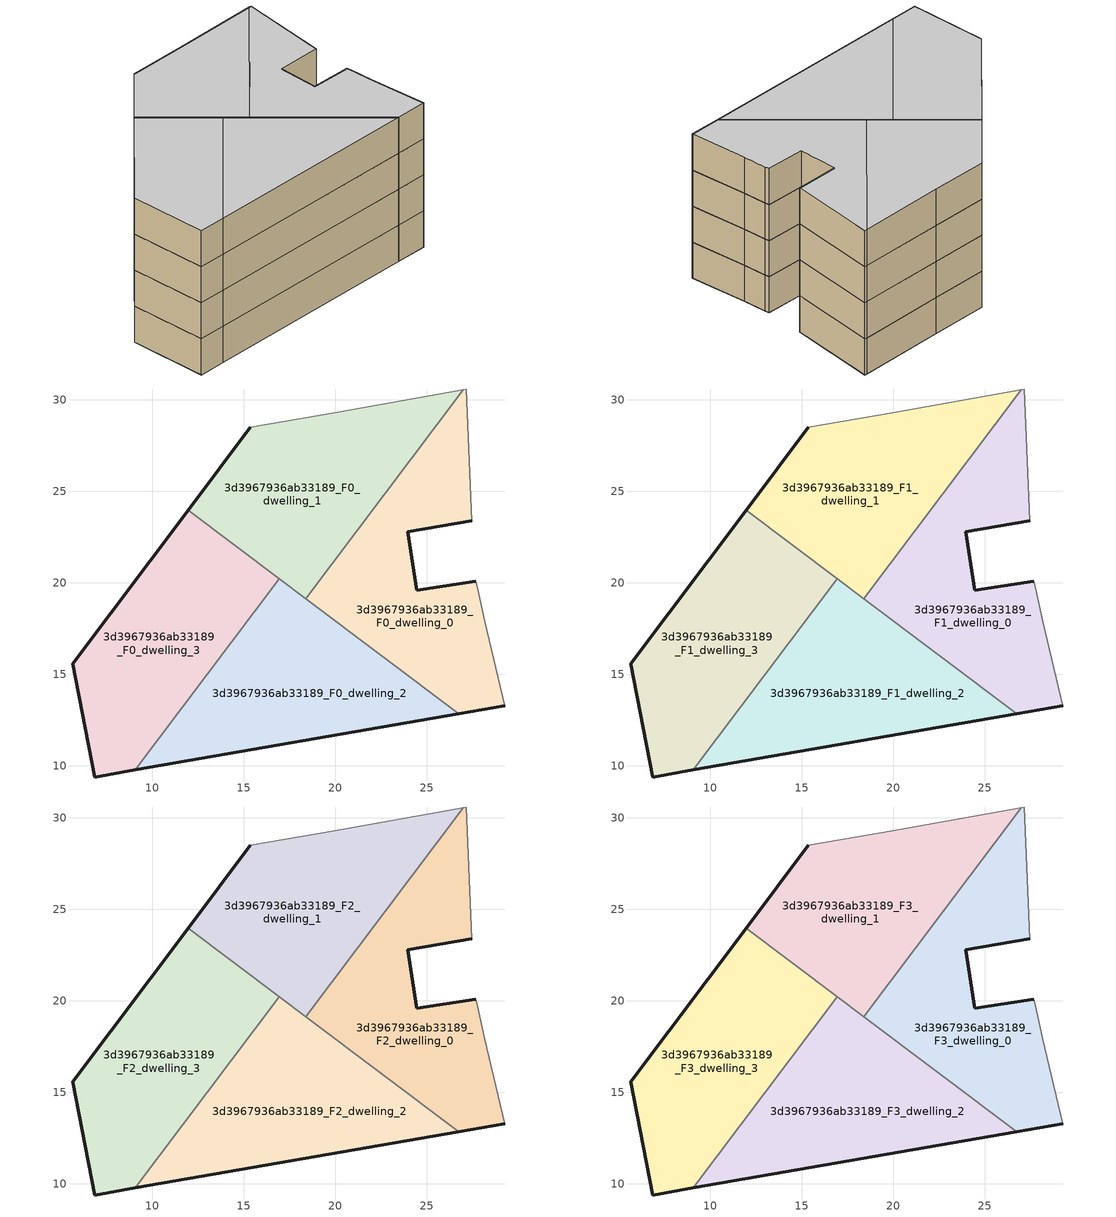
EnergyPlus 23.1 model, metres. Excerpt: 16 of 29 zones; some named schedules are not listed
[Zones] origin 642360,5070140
3d3967936ab33189_F0_dwelling_0
 floor ground (EU_floor_Construction): 29.27,13.28 28.17,17.89 27.77,19.79 27.67,20.09 24.47,19.59 23.97,22.79 27.47,23.39 27.17,30.59 27.01,30.57 18.4,19.12 26.75,12.84 z0
 wall outside (EU_wall_Construction): 29.27,13.28 26.75,12.84 / 27.47,23.39 23.97,22.79 24.47,19.59 27.67,20.09 z0:3
 wall adiabatic (EU_wall_Construction): 27.67,20.09 27.77,19.79 28.17,17.89 29.27,13.28 / 27.01,30.57 27.17,30.59 27.47,23.39 z0:3
 wall to 3d3967936ab33189_F0_dwelling_1 (EU_wall_Construction): 18.4,19.12 27.01,30.57 z0:3
 wall to 3d3967936ab33189_F0_dwelling_2 (EU_wall_Construction): 26.75,12.84 18.4,19.12 z0:3
3d3967936ab33189_F0_dwelling_1
 floor ground (EU_floor_Construction): 18.4,19.12 27.01,30.57 19.97,29.3 15.36,28.5 11.96,23.97 z0
 wall outside (EU_wall_Construction): 11.96,23.97 15.36,28.5 z0:3
 wall adiabatic (EU_wall_Construction): 15.36,28.5 19.97,29.3 27.01,30.57 z0:3
 wall to 3d3967936ab33189_F0_dwelling_3 (EU_wall_Construction): 16.93,20.23 11.96,23.97 z0:3
 wall to 3d3967936ab33189_F0_dwelling_2 (EU_wall_Construction): 18.4,19.12 16.93,20.23 z0:3
3d3967936ab33189_F0_dwelling_2
 floor ground (EU_floor_Construction): 26.75,12.84 16.93,20.23 9.06,9.77 z0
 wall outside (EU_wall_Construction): 26.75,12.84 9.06,9.77 z0:3
 wall to 3d3967936ab33189_F0_dwelling_3 (EU_wall_Construction): 9.06,9.77 16.93,20.23 z0:3
3d3967936ab33189_F0_dwelling_3
 floor ground (EU_floor_Construction): 9.06,9.77 16.93,20.23 11.96,23.97 5.65,15.59 6.85,9.39 z0
 wall outside (EU_wall_Construction): 9.06,9.77 6.85,9.39 5.65,15.59 11.96,23.97 z0:3
3d3967936ab33189_F1_dwelling_0
 floor to 3d3967936ab33189_F0_dwelling_0 (EU_floor_Construction): 29.27,13.28 28.17,17.89 27.77,19.79 27.67,20.09 24.47,19.59 23.97,22.79 27.47,23.39 27.17,30.59 27.01,30.57 18.4,19.12 26.75,12.84 z3
 wall outside (EU_wall_Construction): 29.27,13.28 26.75,12.84 / 27.47,23.39 23.97,22.79 24.47,19.59 27.67,20.09 z3:6
 wall adiabatic (EU_wall_Construction): 27.67,20.09 27.77,19.79 28.17,17.89 29.27,13.28 / 27.01,30.57 27.17,30.59 27.47,23.39 z3:6
 wall to 3d3967936ab33189_F1_dwelling_1 (EU_wall_Construction): 18.4,19.12 27.01,30.57 z3:6
 wall to 3d3967936ab33189_F1_dwelling_2 (EU_wall_Construction): 26.75,12.84 18.4,19.12 z3:6
3d3967936ab33189_F1_dwelling_1
 floor to 3d3967936ab33189_F0_dwelling_1 (EU_floor_Construction): 18.4,19.12 27.01,30.57 19.97,29.3 15.36,28.5 11.96,23.97 z3
 wall outside (EU_wall_Construction): 11.96,23.97 15.36,28.5 z3:6
 wall adiabatic (EU_wall_Construction): 15.36,28.5 19.97,29.3 27.01,30.57 z3:6
 wall to 3d3967936ab33189_F1_dwelling_3 (EU_wall_Construction): 16.93,20.23 11.96,23.97 z3:6
 wall to 3d3967936ab33189_F1_dwelling_2 (EU_wall_Construction): 18.4,19.12 16.93,20.23 z3:6
3d3967936ab33189_F1_dwelling_2
 floor to 3d3967936ab33189_F0_dwelling_2 (EU_floor_Construction): 26.75,12.84 16.93,20.23 9.06,9.77 z3
 wall outside (EU_wall_Construction): 26.75,12.84 9.06,9.77 z3:6
 wall to 3d3967936ab33189_F1_dwelling_3 (EU_wall_Construction): 9.06,9.77 16.93,20.23 z3:6
3d3967936ab33189_F1_dwelling_3
 floor to 3d3967936ab33189_F0_dwelling_3 (EU_floor_Construction): 9.06,9.77 16.93,20.23 11.96,23.97 5.65,15.59 6.85,9.39 z3
 wall outside (EU_wall_Construction): 9.06,9.77 6.85,9.39 5.65,15.59 11.96,23.97 z3:6
3d3967936ab33189_F2_dwelling_0
 floor to 3d3967936ab33189_F1_dwelling_0 (EU_floor_Construction): 29.27,13.28 28.17,17.89 27.77,19.79 27.67,20.09 24.47,19.59 23.97,22.79 27.47,23.39 27.17,30.59 27.01,30.57 18.4,19.12 26.75,12.84 z6
 wall outside (EU_wall_Construction): 29.27,13.28 26.75,12.84 / 27.47,23.39 23.97,22.79 24.47,19.59 27.67,20.09 z6:9
 wall adiabatic (EU_wall_Construction): 27.67,20.09 27.77,19.79 28.17,17.89 29.27,13.28 / 27.01,30.57 27.17,30.59 27.47,23.39 z6:9
 wall to 3d3967936ab33189_F2_dwelling_1 (EU_wall_Construction): 18.4,19.12 27.01,30.57 z6:9
 wall to 3d3967936ab33189_F2_dwelling_2 (EU_wall_Construction): 26.75,12.84 18.4,19.12 z6:9
3d3967936ab33189_F2_dwelling_1
 floor to 3d3967936ab33189_F1_dwelling_1 (EU_floor_Construction): 18.4,19.12 27.01,30.57 19.97,29.3 15.36,28.5 11.96,23.97 z6
 wall outside (EU_wall_Construction): 11.96,23.97 15.36,28.5 z6:9
 wall adiabatic (EU_wall_Construction): 15.36,28.5 19.97,29.3 27.01,30.57 z6:9
 wall to 3d3967936ab33189_F2_dwelling_3 (EU_wall_Construction): 16.93,20.23 11.96,23.97 z6:9
 wall to 3d3967936ab33189_F2_dwelling_2 (EU_wall_Construction): 18.4,19.12 16.93,20.23 z6:9
3d3967936ab33189_F2_dwelling_2
 floor to 3d3967936ab33189_F1_dwelling_2 (EU_floor_Construction): 26.75,12.84 16.93,20.23 9.06,9.77 z6
 wall outside (EU_wall_Construction): 26.75,12.84 9.06,9.77 z6:9
 wall to 3d3967936ab33189_F2_dwelling_3 (EU_wall_Construction): 9.06,9.77 16.93,20.23 z6:9
3d3967936ab33189_F2_dwelling_3
 floor to 3d3967936ab33189_F1_dwelling_3 (EU_floor_Construction): 9.06,9.77 16.93,20.23 11.96,23.97 5.65,15.59 6.85,9.39 z6
 wall outside (EU_wall_Construction): 9.06,9.77 6.85,9.39 5.65,15.59 11.96,23.97 z6:9
3d3967936ab33189_F3_dwelling_0
 floor to 3d3967936ab33189_F2_dwelling_0 (EU_floor_Construction): 29.27,13.28 28.17,17.89 27.77,19.79 27.67,20.09 24.47,19.59 23.97,22.79 27.47,23.39 27.17,30.59 27.01,30.57 18.4,19.12 26.75,12.84 z9
 wall outside (EU_wall_Construction): 29.27,13.28 26.75,12.84 / 27.47,23.39 23.97,22.79 24.47,19.59 27.67,20.09 z9:12
 wall adiabatic (EU_wall_Construction): 27.67,20.09 27.77,19.79 28.17,17.89 29.27,13.28 / 27.01,30.57 27.17,30.59 27.47,23.39 z9:12
 wall to 3d3967936ab33189_F3_dwelling_1 (EU_wall_Construction): 18.4,19.12 27.01,30.57 z9:12
 wall to 3d3967936ab33189_F3_dwelling_2 (EU_wall_Construction): 26.75,12.84 18.4,19.12 z9:12
 ceiling to 3d3967936ab33189_F4_dwelling_0 (EU_floor_Construction): 27.17,30.59 27.47,23.39 23.97,22.79 24.47,19.59 27.67,20.09 27.77,19.79 28.17,17.89 29.27,13.28 26.75,12.84 18.4,19.12 27.01,30.57 z12
3d3967936ab33189_F3_dwelling_1
 floor to 3d3967936ab33189_F2_dwelling_1 (EU_floor_Construction): 18.4,19.12 27.01,30.57 19.97,29.3 15.36,28.5 11.96,23.97 z9
 wall outside (EU_wall_Construction): 11.96,23.97 15.36,28.5 z9:12
 wall adiabatic (EU_wall_Construction): 15.36,28.5 19.97,29.3 27.01,30.57 z9:12
 wall to 3d3967936ab33189_F3_dwelling_3 (EU_wall_Construction): 16.93,20.23 11.96,23.97 z9:12
 wall to 3d3967936ab33189_F3_dwelling_2 (EU_wall_Construction): 18.4,19.12 16.93,20.23 z9:12
 ceiling to 3d3967936ab33189_F4_dwelling_1 (EU_floor_Construction): 27.01,30.57 18.4,19.12 11.96,23.97 15.36,28.5 19.97,29.3 z12
3d3967936ab33189_F3_dwelling_2
 floor to 3d3967936ab33189_F2_dwelling_2 (EU_floor_Construction): 26.75,12.84 16.93,20.23 9.06,9.77 z9
 wall outside (EU_wall_Construction): 26.75,12.84 9.06,9.77 z9:12
 wall to 3d3967936ab33189_F3_dwelling_3 (EU_wall_Construction): 9.06,9.77 16.93,20.23 z9:12
 ceiling to 3d3967936ab33189_F4_dwelling_2 (EU_floor_Construction): 26.75,12.84 9.06,9.77 16.93,20.23 z12
3d3967936ab33189_F3_dwelling_3
 floor to 3d3967936ab33189_F2_dwelling_3 (EU_floor_Construction): 9.06,9.77 16.93,20.23 11.96,23.97 5.65,15.59 6.85,9.39 z9
 wall outside (EU_wall_Construction): 9.06,9.77 6.85,9.39 5.65,15.59 11.96,23.97 z9:12
 ceiling to 3d3967936ab33189_F4_dwelling_3 (EU_floor_Construction): 16.93,20.23 9.06,9.77 6.85,9.39 5.65,15.59 11.96,23.97 z12
[Building]
EU S2 Campaign: North Axis=0; Terrain=City; Solar Distribution=FullExterior
[Site:Location]
Lyon-Bron: Latitude=45.75; Longitude=5; Time Zone=1; Elevation=198
[SizingPeriod:WeatherFileDays]
AnnualSizingPeriod: Begin Month=1; Begin Day of Month=1; End Month=12; End Day of Month=31; Day of Week for Start Day=Monday; Use Weather File Daylight Saving Period=No; Use Weather File Rain and Snow Indicators=No
[MATERIAL]
EU_InternalMass_Material: Roughness=MediumRough; Thickness=0.1; Conductivity=1; Density=1800; Specific Heat=900; Thermal Absorptance=0.9; Solar Absorptance=0.7; Visible Absorptance=0.7
[MATERIAL:NOMASS] Roughness=MediumRough; Thermal Absorptance=0.9; Solar Absorptance=0.7; Visible Absorptance=0.7
Name | Thermal Resistance
EU_wall_NoMass | 0.776494
EU_floor_NoMass | 0.421597
[CONSTRUCTION]
EU_wall_Construction: EU_wall_NoMass
EU_floor_Construction: EU_floor_NoMass
EU_InternalMass_Construction: EU_InternalMass_Material
[ZONE] Type=1; Multiplier=1; Ceiling Height=autocalculate; Floor Area=autocalculate; Part of Total Floor Area=Yes
Name | Volume
3d3967936ab33189_F0_dwelling_0; 3d3967936ab33189_F1_dwelling_0; 3d3967936ab33189_F2_dwelling_0; 3d3967936ab33189_F3_dwelling_0 | 241.295
3d3967936ab33189_F0_dwelling_1; 3d3967936ab33189_F1_dwelling_1; 3d3967936ab33189_F2_dwelling_1; 3d3967936ab33189_F3_dwelling_1 | 241.317
3d3967936ab33189_F0_dwelling_2; 3d3967936ab33189_F1_dwelling_2; 3d3967936ab33189_F2_dwelling_2; 3d3967936ab33189_F3_dwelling_2 | 241.302
3d3967936ab33189_F0_dwelling_3; 3d3967936ab33189_F1_dwelling_3; 3d3967936ab33189_F2_dwelling_3; 3d3967936ab33189_F3_dwelling_3 | 241.298
[INTERNALMASS] Construction=EU_InternalMass_Construction
Name | Zone or ZoneList | Surface Area
3d3967936ab33189_F0_dwelling_0_EU_InternalMass | 3d3967936ab33189_F0_dwelling_0 | 80.4311
3d3967936ab33189_F0_dwelling_1_EU_InternalMass | 3d3967936ab33189_F0_dwelling_1 | 80.4397
3d3967936ab33189_F0_dwelling_2_EU_InternalMass | 3d3967936ab33189_F0_dwelling_2 | 80.4341
3d3967936ab33189_F0_dwelling_3_EU_InternalMass | 3d3967936ab33189_F0_dwelling_3 | 80.4296
3d3967936ab33189_F1_dwelling_0_EU_InternalMass | 3d3967936ab33189_F1_dwelling_0 | 80.4311
3d3967936ab33189_F1_dwelling_1_EU_InternalMass | 3d3967936ab33189_F1_dwelling_1 | 80.4397
3d3967936ab33189_F1_dwelling_2_EU_InternalMass | 3d3967936ab33189_F1_dwelling_2 | 80.4341
3d3967936ab33189_F1_dwelling_3_EU_InternalMass | 3d3967936ab33189_F1_dwelling_3 | 80.4296
3d3967936ab33189_F2_dwelling_0_EU_InternalMass | 3d3967936ab33189_F2_dwelling_0 | 80.4311
3d3967936ab33189_F2_dwelling_1_EU_InternalMass | 3d3967936ab33189_F2_dwelling_1 | 80.4397
3d3967936ab33189_F2_dwelling_2_EU_InternalMass | 3d3967936ab33189_F2_dwelling_2 | 80.4341
3d3967936ab33189_F2_dwelling_3_EU_InternalMass | 3d3967936ab33189_F2_dwelling_3 | 80.4296
3d3967936ab33189_F3_dwelling_0_EU_InternalMass | 3d3967936ab33189_F3_dwelling_0 | 80.4311
3d3967936ab33189_F3_dwelling_1_EU_InternalMass | 3d3967936ab33189_F3_dwelling_1 | 80.4397
3d3967936ab33189_F3_dwelling_2_EU_InternalMass | 3d3967936ab33189_F3_dwelling_2 | 80.4341
3d3967936ab33189_F3_dwelling_3_EU_InternalMass | 3d3967936ab33189_F3_dwelling_3 | 80.4296
[OTHEREQUIPMENT] Fuel Type=Electricity; Design Level Calculation Method=Watts/Area; Power per Zone Floor Area=1; Fraction Latent=0; Fraction Radiant=0; Fraction Lost=0; Carbon Dioxide Generation Rate=0; EndUse Subcategory=EU_Step8_InternalGains
Name | Zone or ZoneList or Space or SpaceList | Schedule
EU_Step8_InternalGain_3d3967936ab33189_F0_dwelling_0_f000 | 3d3967936ab33189_F0_dwelling_0 | EU_Step8_GainSchedule_3d3967936ab33189_F0_dwelling_0_f000
EU_Step8_InternalGain_3d3967936ab33189_F0_dwelling_1_f000 | 3d3967936ab33189_F0_dwelling_1 | EU_Step8_GainSchedule_3d3967936ab33189_F0_dwelling_1_f000
EU_Step8_InternalGain_3d3967936ab33189_F0_dwelling_2_f000 | 3d3967936ab33189_F0_dwelling_2 | EU_Step8_GainSchedule_3d3967936ab33189_F0_dwelling_2_f000
EU_Step8_InternalGain_3d3967936ab33189_F0_dwelling_3_f000 | 3d3967936ab33189_F0_dwelling_3 | EU_Step8_GainSchedule_3d3967936ab33189_F0_dwelling_3_f000
EU_Step8_InternalGain_3d3967936ab33189_F1_dwelling_0_f000 | 3d3967936ab33189_F1_dwelling_0 | EU_Step8_GainSchedule_3d3967936ab33189_F1_dwelling_0_f000
EU_Step8_InternalGain_3d3967936ab33189_F1_dwelling_1_f000 | 3d3967936ab33189_F1_dwelling_1 | EU_Step8_GainSchedule_3d3967936ab33189_F1_dwelling_1_f000
EU_Step8_InternalGain_3d3967936ab33189_F1_dwelling_2_f000 | 3d3967936ab33189_F1_dwelling_2 | EU_Step8_GainSchedule_3d3967936ab33189_F1_dwelling_2_f000
EU_Step8_InternalGain_3d3967936ab33189_F1_dwelling_3_f000 | 3d3967936ab33189_F1_dwelling_3 | EU_Step8_GainSchedule_3d3967936ab33189_F1_dwelling_3_f000
EU_Step8_InternalGain_3d3967936ab33189_F2_dwelling_0_f000 | 3d3967936ab33189_F2_dwelling_0 | EU_Step8_GainSchedule_3d3967936ab33189_F2_dwelling_0_f000
EU_Step8_InternalGain_3d3967936ab33189_F2_dwelling_1_f000 | 3d3967936ab33189_F2_dwelling_1 | EU_Step8_GainSchedule_3d3967936ab33189_F2_dwelling_1_f000
EU_Step8_InternalGain_3d3967936ab33189_F2_dwelling_2_f000 | 3d3967936ab33189_F2_dwelling_2 | EU_Step8_GainSchedule_3d3967936ab33189_F2_dwelling_2_f000
EU_Step8_InternalGain_3d3967936ab33189_F2_dwelling_3_f000 | 3d3967936ab33189_F2_dwelling_3 | EU_Step8_GainSchedule_3d3967936ab33189_F2_dwelling_3_f000
EU_Step8_InternalGain_3d3967936ab33189_F3_dwelling_0_f000 | 3d3967936ab33189_F3_dwelling_0 | EU_Step8_GainSchedule_3d3967936ab33189_F3_dwelling_0_f000
EU_Step8_InternalGain_3d3967936ab33189_F3_dwelling_1_f000 | 3d3967936ab33189_F3_dwelling_1 | EU_Step8_GainSchedule_3d3967936ab33189_F3_dwelling_1_f000
EU_Step8_InternalGain_3d3967936ab33189_F3_dwelling_2_f000 | 3d3967936ab33189_F3_dwelling_2 | EU_Step8_GainSchedule_3d3967936ab33189_F3_dwelling_2_f000
EU_Step8_InternalGain_3d3967936ab33189_F3_dwelling_3_f000 | 3d3967936ab33189_F3_dwelling_3 | EU_Step8_GainSchedule_3d3967936ab33189_F3_dwelling_3_f000
[ZONEVENTILATION:DESIGNFLOWRATE] Schedule=EU_AlwaysOn; Design Flow Rate Calculation Method=AirChanges/Hour; Air Changes per Hour=0.693814; Ventilation Type=Natural; Fan Pressure Rise=0; Fan Total Efficiency=1; Constant Term Coefficient=1; Temperature Term Coefficient=0; Velocity Term Coefficient=0; Velocity Squared Term Coefficient=0; Minimum Indoor Temperature=-100; Maximum Indoor Temperature=100; Delta Temperature=-100; Minimum Outdoor Temperature=-100; Maximum Outdoor Temperature=100; Maximum Wind Speed=40
Name | Zone or ZoneList or Space or SpaceList
EU_ConstantAir_3d3967936ab33189_F0_dwelling_0 | 3d3967936ab33189_F0_dwelling_0
EU_ConstantAir_3d3967936ab33189_F0_dwelling_1 | 3d3967936ab33189_F0_dwelling_1
EU_ConstantAir_3d3967936ab33189_F0_dwelling_2 | 3d3967936ab33189_F0_dwelling_2
EU_ConstantAir_3d3967936ab33189_F0_dwelling_3 | 3d3967936ab33189_F0_dwelling_3
EU_ConstantAir_3d3967936ab33189_F1_dwelling_0 | 3d3967936ab33189_F1_dwelling_0
EU_ConstantAir_3d3967936ab33189_F1_dwelling_1 | 3d3967936ab33189_F1_dwelling_1
EU_ConstantAir_3d3967936ab33189_F1_dwelling_2 | 3d3967936ab33189_F1_dwelling_2
EU_ConstantAir_3d3967936ab33189_F1_dwelling_3 | 3d3967936ab33189_F1_dwelling_3
EU_ConstantAir_3d3967936ab33189_F2_dwelling_0 | 3d3967936ab33189_F2_dwelling_0
EU_ConstantAir_3d3967936ab33189_F2_dwelling_1 | 3d3967936ab33189_F2_dwelling_1
EU_ConstantAir_3d3967936ab33189_F2_dwelling_2 | 3d3967936ab33189_F2_dwelling_2
EU_ConstantAir_3d3967936ab33189_F2_dwelling_3 | 3d3967936ab33189_F2_dwelling_3
EU_ConstantAir_3d3967936ab33189_F3_dwelling_0 | 3d3967936ab33189_F3_dwelling_0
EU_ConstantAir_3d3967936ab33189_F3_dwelling_1 | 3d3967936ab33189_F3_dwelling_1
EU_ConstantAir_3d3967936ab33189_F3_dwelling_2 | 3d3967936ab33189_F3_dwelling_2
EU_ConstantAir_3d3967936ab33189_F3_dwelling_3 | 3d3967936ab33189_F3_dwelling_3
[HVACTEMPLATE:THERMOSTAT] Constant Heating Setpoint=20; Constant Cooling Setpoint=50
EU_HeatOnly_3d3967936ab33189_F0_dwelling_0; EU_HeatOnly_3d3967936ab33189_F0_dwelling_1; EU_HeatOnly_3d3967936ab33189_F0_dwelling_2; EU_HeatOnly_3d3967936ab33189_F0_dwelling_3; EU_HeatOnly_3d3967936ab33189_F1_dwelling_0; EU_HeatOnly_3d3967936ab33189_F1_dwelling_1; EU_HeatOnly_3d3967936ab33189_F1_dwelling_2; EU_HeatOnly_3d3967936ab33189_F1_dwelling_3; EU_HeatOnly_3d3967936ab33189_F2_dwelling_0; EU_HeatOnly_3d3967936ab33189_F2_dwelling_1; EU_HeatOnly_3d3967936ab33189_F2_dwelling_2; EU_HeatOnly_3d3967936ab33189_F2_dwelling_3; EU_HeatOnly_3d3967936ab33189_F3_dwelling_0; EU_HeatOnly_3d3967936ab33189_F3_dwelling_1; EU_HeatOnly_3d3967936ab33189_F3_dwelling_2; EU_HeatOnly_3d3967936ab33189_F3_dwelling_3; EU_HeatOnly_3d3967936ab33189_F4_dwelling_0; EU_HeatOnly_3d3967936ab33189_F4_dwelling_1; EU_HeatOnly_3d3967936ab33189_F4_dwelling_2; EU_HeatOnly_3d3967936ab33189_F4_dwelling_3; EU_HeatOnly_3d3967936ab33189_F5_dwelling_0; EU_HeatOnly_3d3967936ab33189_F5_dwelling_1; EU_HeatOnly_3d3967936ab33189_F5_dwelling_2; EU_HeatOnly_3d3967936ab33189_F6_dwelling_0; EU_HeatOnly_3d3967936ab33189_F6_dwelling_1; EU_HeatOnly_3d3967936ab33189_F6_dwelling_2; EU_HeatOnly_3d3967936ab33189_F7_dwelling_0; EU_HeatOnly_3d3967936ab33189_F7_dwelling_1; EU_HeatOnly_3d3967936ab33189_F7_dwelling_2
[HVACTEMPLATE:ZONE:IDEALLOADSAIRSYSTEM] System Availability Schedule=EU_AlwaysOn; Maximum Heating Supply Air Temperature=50; Minimum Cooling Supply Air Temperature=13; Maximum Heating Supply Air Humidity Ratio=0.0156; Minimum Cooling Supply Air Humidity Ratio=0.0077; Heating Limit=NoLimit; Cooling Limit=NoLimit; Heating Availability Schedule=EU_AlwaysOn; Cooling Availability Schedule=EU_CoolingOff; Dehumidification Control Type=ConstantSensibleHeatRatio; Cooling Sensible Heat Ratio=0.7; Dehumidification Setpoint=60; Humidification Control Type=None; Humidification Setpoint=30; Outdoor Air Method=None; Outdoor Air Flow Rate per Person=0.00944; Outdoor Air Flow Rate per Zone Floor Area=0; Outdoor Air Flow Rate per Zone=0; Demand Controlled Ventilation Type=None; Outdoor Air Economizer Type=NoEconomizer; Heat Recovery Type=None; Sensible Heat Recovery Effectiveness=0.7; Latent Heat Recovery Effectiveness=0.65
Name | Template Thermostat
3d3967936ab33189_F0_dwelling_0 | EU_HeatOnly_3d3967936ab33189_F0_dwelling_0
3d3967936ab33189_F0_dwelling_1 | EU_HeatOnly_3d3967936ab33189_F0_dwelling_1
3d3967936ab33189_F0_dwelling_2 | EU_HeatOnly_3d3967936ab33189_F0_dwelling_2
3d3967936ab33189_F0_dwelling_3 | EU_HeatOnly_3d3967936ab33189_F0_dwelling_3
3d3967936ab33189_F1_dwelling_0 | EU_HeatOnly_3d3967936ab33189_F1_dwelling_0
3d3967936ab33189_F1_dwelling_1 | EU_HeatOnly_3d3967936ab33189_F1_dwelling_1
3d3967936ab33189_F1_dwelling_2 | EU_HeatOnly_3d3967936ab33189_F1_dwelling_2
3d3967936ab33189_F1_dwelling_3 | EU_HeatOnly_3d3967936ab33189_F1_dwelling_3
3d3967936ab33189_F2_dwelling_0 | EU_HeatOnly_3d3967936ab33189_F2_dwelling_0
3d3967936ab33189_F2_dwelling_1 | EU_HeatOnly_3d3967936ab33189_F2_dwelling_1
3d3967936ab33189_F2_dwelling_2 | EU_HeatOnly_3d3967936ab33189_F2_dwelling_2
3d3967936ab33189_F2_dwelling_3 | EU_HeatOnly_3d3967936ab33189_F2_dwelling_3
3d3967936ab33189_F3_dwelling_0 | EU_HeatOnly_3d3967936ab33189_F3_dwelling_0
3d3967936ab33189_F3_dwelling_1 | EU_HeatOnly_3d3967936ab33189_F3_dwelling_1
3d3967936ab33189_F3_dwelling_2 | EU_HeatOnly_3d3967936ab33189_F3_dwelling_2
3d3967936ab33189_F3_dwelling_3 | EU_HeatOnly_3d3967936ab33189_F3_dwelling_3
